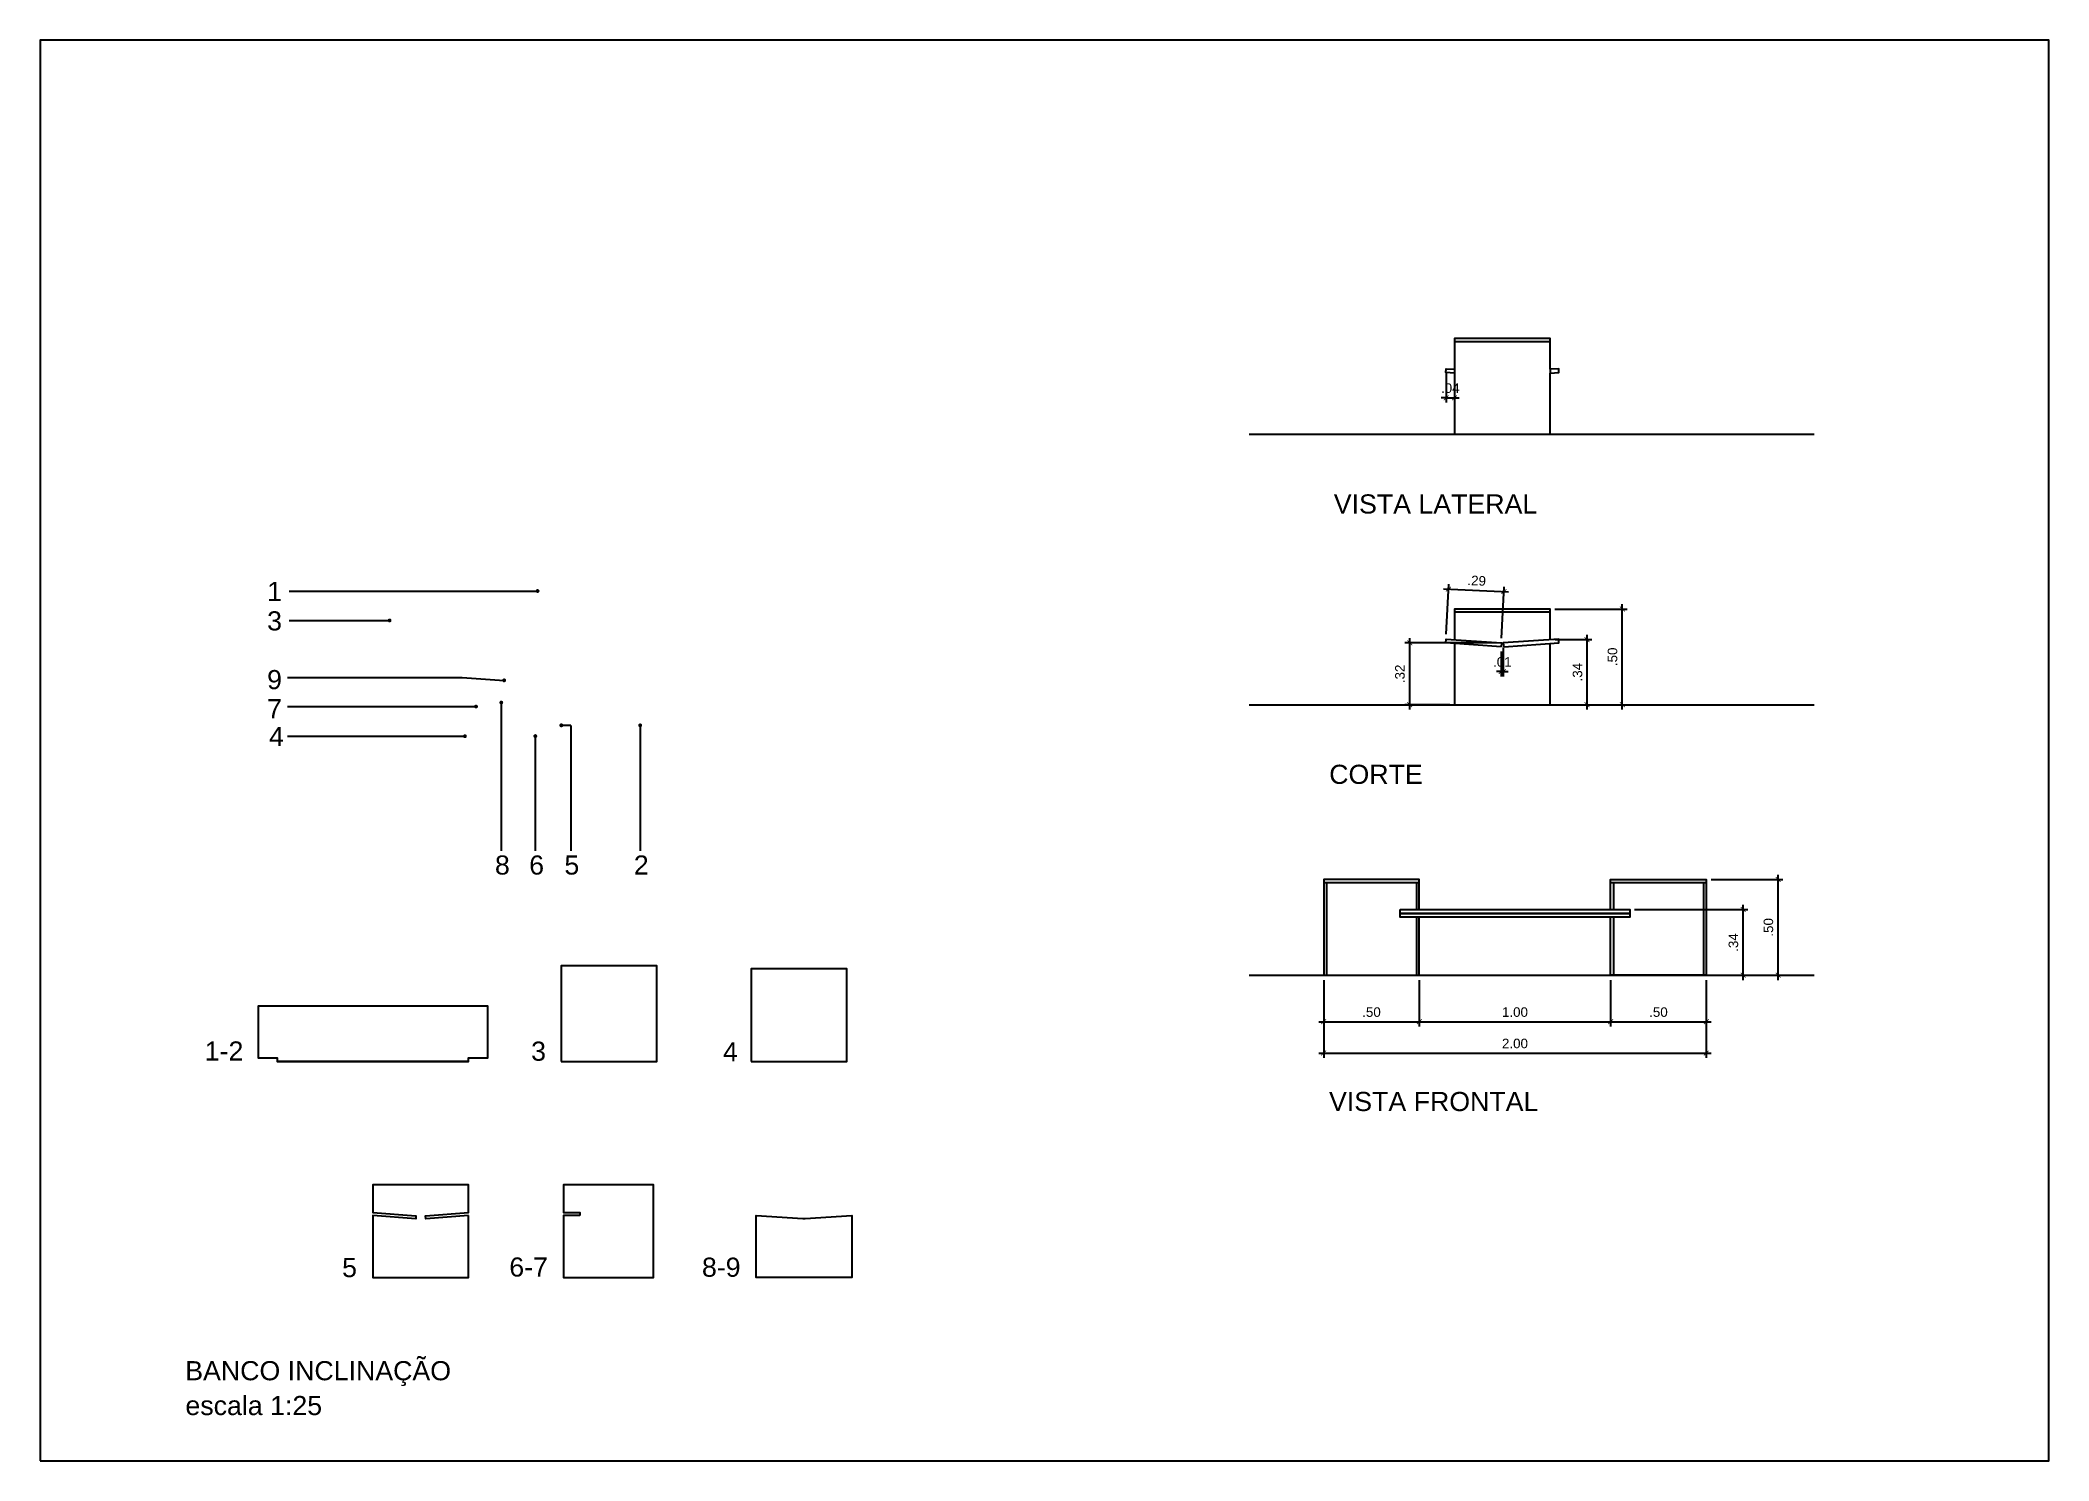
# Model space of a CAD drawing. Header units: metres. Extents: x 0.3 to 73.1, y 0.2 to 38.5.
# Drawn here: x 0.3 to 10.8, y 0.17 to 7.59 of the extents above; entities outside this region: 5.
import ezdxf

# ---------------------------------------------------------------- set-up
doc = ezdxf.new("R2010")
doc.units = ezdxf.units.M
doc.header["$LTSCALE"] = 0.05
doc.header["$MEASUREMENT"] = 0
for name, color, linetype in [('2D-CHAMADAS', 7, 'Continuous'), ('AR-MOBILIARIO', 7, 'Continuous'), ('FLIP_COTA', 1, 'Continuous'), ('FLIP_TXT_02', 2, 'Continuous'), ('UR-CALÇADAS', 7, 'Continuous')]:
    doc.layers.add(name, color=color, linetype=linetype)
doc.styles.add('080-ARIAL-100', font='arial.ttf', dxfattribs={"height": 0.175})
doc.styles.add('Arial', font='arial.ttf')
doc.dimstyles.new('PADR025', dxfattribs={"dimscale": 0, "dimtxt": 0.05, "dimasz": 0.025, "dimexe": 0.025, "dimexo": 0.025, "dimgap": 0.025, "dimtad": 1, "dimzin": 5, "dimdsep": 46, "dimtxsty": 'Arial', "dimblk1": 'ARCHTICK', "dimblk2": 'ARCHTICK', "dimsah": 1, "dimcen": 0.025, "dimdle": 0.025, "dimclrd": 12, "dimclre": 12, "dimclrt": 12, "dimadec": 0, "dimazin": 0, "dimtfac": 1, "dimtix": 1, "dimtmove": 2, "dimatfit": 3, "dimldrblk": 'ORIGIN', "dimfxl": 0.05, "dimtolj": 1, "dimtzin": 5, "dimarcsym": 0})
pattern_1 = [(10, (0, 0), (-0.01562834, 0.0886327), [])]

# ---------------------------------------------------------------- blocks, each defined once
blk = doc.blocks.new('_ArchTick')
at = {"color": 0, "linetype": 'ByBlock', "const_width": 0.15}
blk.add_lwpolyline([(-0.5, -0.5), (0.5, 0.5)], dxfattribs=at)
blk = doc.blocks.new('*D29')
at = {"layer": 'DEFPOINTS', "color": 0, "ltscale": 10, "transparency": 16777216}
for p in [(7.01, 2.706), (7.51, 2.706), (7.51, 2.463)]:
    blk.add_point(p, dxfattribs=at)
at = {"layer": 'FLIP_COTA', "color": 12, "lineweight": -2, "ltscale": 10, "transparency": 16777216}
for p, q in [((7.01, 2.681), (7.01, 2.438)), ((7.51, 2.681), (7.51, 2.438)), ((6.985, 2.463), (7.535, 2.463))]:
    blk.add_line(p, q, dxfattribs=at)
at = {"layer": 'FLIP_COTA', "color": 12, "lineweight": -2, "ltscale": 10, "transparency": 16777216, "xscale": 0.025, "yscale": 0.025, "zscale": 0.025, "rotation": 180}
blk.add_blockref('_ArchTick', (7.01, 2.463), dxfattribs=at)
at = {"layer": 'FLIP_COTA', "color": 12, "lineweight": -2, "ltscale": 10, "transparency": 16777216, "xscale": 0.025, "yscale": 0.025, "zscale": 0.025}
blk.add_blockref('_ArchTick', (7.51, 2.463), dxfattribs=at)
at = {"layer": 'FLIP_COTA', "color": 12, "ltscale": 10, "transparency": 16777216, "insert": (7.26, 2.513), "char_height": 0.05, "attachment_point": 5, "style": 'Arial'}
blk.add_mtext('\\A1;.50', dxfattribs=at)
blk = doc.blocks.new('_Origin')
at = {"color": 0, "linetype": 'ByBlock', "lineweight": -2}
blk.add_line((0, 0), (-1, 0), dxfattribs=at)
blk.add_circle((0, 0), 0.5, dxfattribs=at)
blk = doc.blocks.new('*D30')
at = {"layer": 'DEFPOINTS', "color": 0, "ltscale": 10, "transparency": 16777216}
for p in [(7.51, 2.706), (8.51, 2.706), (8.51, 2.463)]:
    blk.add_point(p, dxfattribs=at)
at = {"layer": 'FLIP_COTA', "color": 12, "lineweight": -2, "ltscale": 10, "transparency": 16777216}
for p, q in [((7.51, 2.681), (7.51, 2.438)), ((8.51, 2.681), (8.51, 2.438)), ((7.485, 2.463), (8.535, 2.463))]:
    blk.add_line(p, q, dxfattribs=at)
at = {"layer": 'FLIP_COTA', "color": 12, "lineweight": -2, "ltscale": 10, "transparency": 16777216, "xscale": 0.025, "yscale": 0.025, "zscale": 0.025, "rotation": 180}
blk.add_blockref('_ArchTick', (7.51, 2.463), dxfattribs=at)
at = {"layer": 'FLIP_COTA', "color": 12, "lineweight": -2, "ltscale": 10, "transparency": 16777216, "xscale": 0.025, "yscale": 0.025, "zscale": 0.025}
blk.add_blockref('_ArchTick', (8.51, 2.463), dxfattribs=at)
at = {"layer": 'FLIP_COTA', "color": 12, "ltscale": 10, "transparency": 16777216, "insert": (8.01, 2.513), "char_height": 0.05, "attachment_point": 5, "style": 'Arial'}
blk.add_mtext('\\A1;1.00', dxfattribs=at)
blk = doc.blocks.new('*D31')
at = {"layer": 'DEFPOINTS', "color": 0, "ltscale": 10, "transparency": 16777216}
for p in [(8.51, 2.706), (9.01, 2.706), (9.01, 2.463)]:
    blk.add_point(p, dxfattribs=at)
at = {"layer": 'FLIP_COTA', "color": 12, "lineweight": -2, "ltscale": 10, "transparency": 16777216}
for p, q in [((8.51, 2.681), (8.51, 2.438)), ((9.01, 2.681), (9.01, 2.438)), ((8.485, 2.463), (9.035, 2.463))]:
    blk.add_line(p, q, dxfattribs=at)
at = {"layer": 'FLIP_COTA', "color": 12, "lineweight": -2, "ltscale": 10, "transparency": 16777216, "xscale": 0.025, "yscale": 0.025, "zscale": 0.025, "rotation": 180}
blk.add_blockref('_ArchTick', (8.51, 2.463), dxfattribs=at)
at = {"layer": 'FLIP_COTA', "color": 12, "lineweight": -2, "ltscale": 10, "transparency": 16777216, "xscale": 0.025, "yscale": 0.025, "zscale": 0.025}
blk.add_blockref('_ArchTick', (9.01, 2.463), dxfattribs=at)
at = {"layer": 'FLIP_COTA', "color": 12, "ltscale": 10, "transparency": 16777216, "insert": (8.76, 2.513), "char_height": 0.05, "attachment_point": 5, "style": 'Arial'}
blk.add_mtext('\\A1;.50', dxfattribs=at)
blk = doc.blocks.new('*D32')
at = {"layer": 'DEFPOINTS', "color": 0, "ltscale": 10, "transparency": 16777216}
for p in [(9.01, 2.706), (7.01, 2.472), (9.01, 2.299)]:
    blk.add_point(p, dxfattribs=at)
at = {"layer": 'FLIP_COTA', "color": 12, "lineweight": -2, "ltscale": 10, "transparency": 16777216}
for p, q in [((9.01, 2.681), (9.01, 2.274)), ((7.01, 2.447), (7.01, 2.274)), ((6.985, 2.299), (9.035, 2.299))]:
    blk.add_line(p, q, dxfattribs=at)
at = {"layer": 'FLIP_COTA', "color": 12, "lineweight": -2, "ltscale": 10, "transparency": 16777216, "xscale": 0.025, "yscale": 0.025, "zscale": 0.025, "rotation": 180}
blk.add_blockref('_ArchTick', (7.01, 2.299), dxfattribs=at)
at = {"layer": 'FLIP_COTA', "color": 12, "lineweight": -2, "ltscale": 10, "transparency": 16777216, "xscale": 0.025, "yscale": 0.025, "zscale": 0.025}
blk.add_blockref('_ArchTick', (9.01, 2.299), dxfattribs=at)
at = {"layer": 'FLIP_COTA', "color": 12, "ltscale": 10, "transparency": 16777216, "insert": (8.01, 2.349), "char_height": 0.05, "attachment_point": 5, "style": 'Arial'}
blk.add_mtext('\\A1;2.00', dxfattribs=at)
blk = doc.blocks.new('*D33')
at = {"layer": 'DEFPOINTS', "color": 0, "ltscale": 10, "transparency": 16777216}
for p in [(8.61, 3.049), (9.203, 3.049), (9.01, 2.706)]:
    blk.add_point(p, dxfattribs=at)
at = {"layer": 'FLIP_COTA', "color": 12, "lineweight": -2, "ltscale": 10, "transparency": 16777216}
for p, q in [((8.635, 3.049), (9.228, 3.049)), ((9.203, 2.681), (9.203, 3.074)), ((9.035, 2.706), (9.228, 2.706))]:
    blk.add_line(p, q, dxfattribs=at)
at = {"layer": 'FLIP_COTA', "color": 12, "lineweight": -2, "ltscale": 10, "transparency": 16777216, "xscale": 0.025, "yscale": 0.025, "zscale": 0.025}
for p, rotation in [((9.203, 3.049), 90), ((9.203, 2.706), 270)]:
    blk.add_blockref('_ArchTick', p, dxfattribs=dict(at, rotation=rotation))
at = {"layer": 'FLIP_COTA', "color": 12, "ltscale": 10, "transparency": 16777216, "insert": (9.152, 2.877), "char_height": 0.05, "attachment_point": 5, "rotation": 90, "style": 'Arial'}
blk.add_mtext('\\A1;.34', dxfattribs=at)
blk = doc.blocks.new('*D34')
at = {"layer": 'DEFPOINTS', "color": 0, "ltscale": 10, "transparency": 16777216}
for p in [(9.01, 3.206), (9.386, 3.206), (9.193, 2.706)]:
    blk.add_point(p, dxfattribs=at)
at = {"layer": 'FLIP_COTA', "color": 12, "lineweight": -2, "ltscale": 10, "transparency": 16777216}
for p, q in [((9.035, 3.206), (9.411, 3.206)), ((9.386, 2.681), (9.386, 3.231)), ((9.218, 2.706), (9.411, 2.706))]:
    blk.add_line(p, q, dxfattribs=at)
at = {"layer": 'FLIP_COTA', "color": 12, "lineweight": -2, "ltscale": 10, "transparency": 16777216, "xscale": 0.025, "yscale": 0.025, "zscale": 0.025}
for p, rotation in [((9.386, 3.206), 90), ((9.386, 2.706), 270)]:
    blk.add_blockref('_ArchTick', p, dxfattribs=dict(at, rotation=rotation))
at = {"layer": 'FLIP_COTA', "color": 12, "ltscale": 10, "transparency": 16777216, "insert": (9.335, 2.956), "char_height": 0.05, "attachment_point": 5, "rotation": 90, "style": 'Arial'}
blk.add_mtext('\\A1;.50', dxfattribs=at)
blk = doc.blocks.new('*D35')
at = {"layer": 'DEFPOINTS', "color": 0, "ltscale": 10, "transparency": 16777216}
for p in [(8.194, 4.46), (8.387, 4.46), (8.194, 4.12)]:
    blk.add_point(p, dxfattribs=at)
at = {"layer": 'FLIP_COTA', "color": 12, "lineweight": -2, "ltscale": 10, "transparency": 16777216}
for p, q in [((8.219, 4.46), (8.412, 4.46)), ((8.387, 4.095), (8.387, 4.485)), ((8.219, 4.12), (8.412, 4.12))]:
    blk.add_line(p, q, dxfattribs=at)
at = {"layer": 'FLIP_COTA', "color": 12, "lineweight": -2, "ltscale": 10, "transparency": 16777216, "xscale": 0.025, "yscale": 0.025, "zscale": 0.025}
for p, rotation in [((8.387, 4.46), 90), ((8.387, 4.12), 270)]:
    blk.add_blockref('_ArchTick', p, dxfattribs=dict(at, rotation=rotation))
at = {"layer": 'FLIP_COTA', "color": 12, "ltscale": 10, "transparency": 16777216, "insert": (8.337, 4.29), "char_height": 0.05, "attachment_point": 5, "rotation": 90, "style": 'Arial'}
blk.add_mtext('\\A1;.34', dxfattribs=at)
blk = doc.blocks.new('*D36')
at = {"layer": 'DEFPOINTS', "color": 0, "ltscale": 10, "transparency": 16777216}
for p in [(8.194, 4.62), (8.571, 4.62), (8.378, 4.12)]:
    blk.add_point(p, dxfattribs=at)
at = {"layer": 'FLIP_COTA', "color": 12, "lineweight": -2, "ltscale": 10, "transparency": 16777216}
for p, q in [((8.571, 4.095), (8.571, 4.645)), ((8.219, 4.62), (8.596, 4.62)), ((8.403, 4.12), (8.596, 4.12))]:
    blk.add_line(p, q, dxfattribs=at)
at = {"layer": 'FLIP_COTA', "color": 12, "lineweight": -2, "ltscale": 10, "transparency": 16777216, "xscale": 0.025, "yscale": 0.025, "zscale": 0.025}
for p, rotation in [((8.571, 4.62), 90), ((8.571, 4.12), 270)]:
    blk.add_blockref('_ArchTick', p, dxfattribs=dict(at, rotation=rotation))
at = {"layer": 'FLIP_COTA', "color": 12, "ltscale": 10, "transparency": 16777216, "insert": (8.52, 4.37), "char_height": 0.05, "attachment_point": 5, "rotation": 90, "style": 'Arial'}
blk.add_mtext('\\A1;.50', dxfattribs=at)
blk = doc.blocks.new('*D37')
at = {"layer": 'DEFPOINTS', "color": 0, "ltscale": 10, "transparency": 16777216}
for p in [(7.46, 4.443), (7.939, 4.443), (7.694, 4.12)]:
    blk.add_point(p, dxfattribs=at)
at = {"layer": 'FLIP_COTA', "color": 12, "lineweight": -2, "ltscale": 10, "transparency": 16777216}
for p, q in [((7.914, 4.443), (7.435, 4.443)), ((7.46, 4.095), (7.46, 4.468)), ((7.669, 4.12), (7.435, 4.12))]:
    blk.add_line(p, q, dxfattribs=at)
at = {"layer": 'FLIP_COTA', "color": 12, "lineweight": -2, "ltscale": 10, "transparency": 16777216, "xscale": 0.025, "yscale": 0.025, "zscale": 0.025}
for p, rotation in [((7.46, 4.443), 90), ((7.46, 4.12), 270)]:
    blk.add_blockref('_ArchTick', p, dxfattribs=dict(at, rotation=rotation))
at = {"layer": 'FLIP_COTA', "color": 12, "ltscale": 10, "transparency": 16777216, "insert": (7.409, 4.281), "char_height": 0.05, "attachment_point": 5, "rotation": 90, "style": 'Arial'}
blk.add_mtext('\\A1;.32', dxfattribs=at)
blk = doc.blocks.new('*D38')
at = {"layer": 'DEFPOINTS', "color": 0, "ltscale": 10, "transparency": 16777216}
for p in [(7.952, 4.711), (7.65, 4.463), (7.939, 4.443)]:
    blk.add_point(p, dxfattribs=at)
at = {"layer": 'FLIP_COTA', "color": 12, "lineweight": -2, "ltscale": 10, "transparency": 16777216}
for p, q in [((7.637, 4.726), (7.977, 4.709)), ((7.651, 4.488), (7.664, 4.749)), ((7.94, 4.468), (7.953, 4.736))]:
    blk.add_line(p, q, dxfattribs=at)
at = {"layer": 'FLIP_COTA', "color": 12, "lineweight": -2, "ltscale": 10, "transparency": 16777216, "xscale": 0.025, "yscale": 0.025, "zscale": 0.025}
for p, rotation in [((7.662, 4.724), 177.2726177142004), ((7.952, 4.711), 357.2726177142004)]:
    blk.add_blockref('_ArchTick', p, dxfattribs=dict(at, rotation=rotation))
at = {"layer": 'FLIP_COTA', "color": 12, "ltscale": 10, "transparency": 16777216, "insert": (7.81, 4.768), "char_height": 0.05, "attachment_point": 5, "rotation": 357.2726, "style": 'Arial'}
blk.add_mtext('\\A1;.29', dxfattribs=at)
blk = doc.blocks.new('*D39')
at = {"layer": 'DEFPOINTS', "color": 0, "ltscale": 10, "transparency": 16777216}
for p in [(7.938, 4.423), (7.949, 4.443), (7.949, 4.293)]:
    blk.add_point(p, dxfattribs=at)
at = {"layer": 'FLIP_COTA', "color": 12, "lineweight": -2, "ltscale": 10, "transparency": 16777216}
for p, q in [((7.949, 4.418), (7.949, 4.268)), ((7.938, 4.398), (7.938, 4.268)), ((7.938, 4.293), (7.913, 4.293)), ((7.938, 4.293), (7.949, 4.293)), ((7.949, 4.293), (7.974, 4.293))]:
    blk.add_line(p, q, dxfattribs=at)
at = {"layer": 'FLIP_COTA', "color": 12, "lineweight": -2, "ltscale": 10, "transparency": 16777216, "xscale": 0.025, "yscale": 0.025, "zscale": 0.025}
blk.add_blockref('_ArchTick', (7.938, 4.293), dxfattribs=at)
at = {"layer": 'FLIP_COTA', "color": 12, "lineweight": -2, "ltscale": 10, "transparency": 16777216, "xscale": 0.025, "yscale": 0.025, "zscale": 0.025, "rotation": 180}
blk.add_blockref('_ArchTick', (7.949, 4.293), dxfattribs=at)
at = {"layer": 'FLIP_COTA', "color": 12, "ltscale": 10, "transparency": 16777216, "insert": (7.944, 4.343), "char_height": 0.05, "attachment_point": 5, "style": 'Arial'}
blk.add_mtext('\\A1;.01', dxfattribs=at)
blk = doc.blocks.new('*D40')
at = {"layer": 'DEFPOINTS', "color": 0, "ltscale": 10, "transparency": 16777216}
for p in [(7.65, 5.876), (7.694, 5.874), (7.694, 5.724)]:
    blk.add_point(p, dxfattribs=at)
at = {"layer": 'FLIP_COTA', "color": 12, "lineweight": -2, "ltscale": 10, "transparency": 16777216}
for p, q in [((7.65, 5.851), (7.65, 5.699)), ((7.694, 5.849), (7.694, 5.699)), ((7.65, 5.724), (7.625, 5.724)), ((7.65, 5.724), (7.694, 5.724)), ((7.694, 5.724), (7.719, 5.724))]:
    blk.add_line(p, q, dxfattribs=at)
at = {"layer": 'FLIP_COTA', "color": 12, "lineweight": -2, "ltscale": 10, "transparency": 16777216, "xscale": 0.025, "yscale": 0.025, "zscale": 0.025}
blk.add_blockref('_ArchTick', (7.65, 5.724), dxfattribs=at)
at = {"layer": 'FLIP_COTA', "color": 12, "lineweight": -2, "ltscale": 10, "transparency": 16777216, "xscale": 0.025, "yscale": 0.025, "zscale": 0.025, "rotation": 180}
blk.add_blockref('_ArchTick', (7.694, 5.724), dxfattribs=at)
at = {"layer": 'FLIP_COTA', "color": 12, "ltscale": 10, "transparency": 16777216, "insert": (7.672, 5.774), "char_height": 0.05, "attachment_point": 5, "style": 'Arial'}
blk.add_mtext('\\A1;.04', dxfattribs=at)

msp = doc.modelspace()

# ---------------------------------------------------------------- hatches: boundary and pattern name
at = {"layer": 'AR-MOBILIARIO', "linetype": 'Continuous', "lineweight": 0, "true_color": 0x5d5d5d}
h = msp.add_hatch(dxfattribs=at)
h.set_pattern_fill('MADEIRA_1', color=251, style=0, pattern_type=2)
h.set_pattern_definition(pattern_1)
h.paths.add_polyline_path([(35.991, 24.851), (35.978, 24.867), (35.532, 24.762), (35.533, 24.751), (35.539, 24.746), (35.547, 24.747)])
h = msp.add_hatch(dxfattribs=at)
h.set_pattern_fill('MADEIRA_1', color=251, style=0, pattern_type=2)
h.set_pattern_definition(pattern_1)
h.paths.add_polyline_path([(35.53, 24.777), (35.537, 24.764), (35.544, 24.765)])
h = msp.add_hatch(dxfattribs=at)
h.set_pattern_fill('MADEIRA_1', color=251, style=0, pattern_type=2)
h.set_pattern_definition(pattern_1)
h.paths.add_polyline_path([(35.532, 24.762), (35.537, 24.764), (35.53, 24.777)])
h = msp.add_hatch(dxfattribs=at)
h.set_pattern_fill('MADEIRA_1', color=251, style=0, pattern_type=2)
h.set_pattern_definition(pattern_1)
h.paths.add_polyline_path([(35.863, 24.471), (35.865, 24.493), (35.858, 24.499), (35.841, 24.489)])
at = {"layer": 'UR-CALÇADAS', "linetype": 'Continuous', "lineweight": 0, "true_color": 0x55697f}
msp.add_hatch(color=147, dxfattribs=at).paths.add_polyline_path([(73.119, 38.452), (73.103, 38.424, 0.005311)])

# ---------------------------------------------------------------- linework, layer by layer
at = {"layer": '2D-CHAMADAS', "color": 1}
for p, q in [((7.694, 6.018), (8.194, 6.018)), ((1.602, 4.714), (2.901, 4.714)), ((1.602, 4.56), (2.127, 4.56)), ((7.694, 4.605), (8.194, 4.605)), ((1.593, 4.262), (2.506, 4.262)), ((2.506, 4.262), (2.726, 4.247)), ((1.593, 4.11), (2.579, 4.11)), ((2.711, 4.131), (2.711, 3.356)), ((3.074, 4.012), (3.025, 4.012)), ((3.074, 4.012), (3.074, 3.356)), ((3.437, 4.012), (3.437, 3.356)), ((1.593, 3.955), (2.521, 3.955)), ((2.889, 3.956), (2.889, 3.356)), ((7.01, 3.191), (7.51, 3.191)), ((7.025, 3.191), (7.025, 2.706)), ((7.495, 3.191), (7.495, 3.049)), ((8.51, 3.191), (9.01, 3.191)), ((8.525, 3.191), (8.525, 3.049)), ((8.995, 3.191), (8.995, 2.706)), ((7.495, 3.009), (7.495, 2.706)), ((8.525, 3.009), (8.525, 2.706))]:
    msp.add_line(p, q, dxfattribs=at)
at = {"layer": '2D-CHAMADAS', "color": 2}
for p, q in [((7.694, 5.873), (7.694, 5.853)), ((8.194, 5.873), (8.194, 5.853)), ((7.41, 3.049), (8.61, 3.049)), ((8.61, 3.029), (7.41, 3.029)), ((8.61, 3.009), (7.41, 3.009))]:
    msp.add_line(p, q, dxfattribs=at)
at = {"layer": '2D-CHAMADAS', "color": 4}
for p, q in [((6.621, 5.533), (9.574, 5.533)), ((6.621, 4.12), (9.574, 4.12)), ((6.621, 2.706), (9.574, 2.706))]:
    msp.add_line(p, q, dxfattribs=at)
at = {"layer": '2D-CHAMADAS', "color": 2}
for points in [[(8.194, 5.873), (8.194, 6.033), (7.694, 6.033), (7.694, 5.873)], [(7.694, 5.853), (7.649, 5.856), (7.65, 5.876), (7.694, 5.873)], [(7.694, 5.853), (7.694, 5.533), (8.194, 5.533), (8.194, 5.853)], [(8.194, 5.853), (8.24, 5.856), (8.239, 5.876), (8.194, 5.873)], [(8.194, 4.46), (8.194, 4.62), (7.694, 4.62), (7.694, 4.46)], [(7.694, 4.439), (7.694, 4.12), (8.194, 4.12), (8.194, 4.439)], [(7.51, 3.049), (7.51, 3.206), (7.01, 3.206), (7.01, 2.706), (7.51, 2.706), (7.51, 3.009)], [(8.51, 3.049), (8.51, 3.206), (9.01, 3.206), (9.01, 2.706), (8.51, 2.706), (8.51, 3.009)], [(2.54, 2.255), (1.54, 2.255), (2.54, 2.255), (2.54, 2.275), (2.64, 2.275), (2.64, 2.545), (1.44, 2.545), (1.44, 2.275), (1.54, 2.275), (1.54, 2.255)]]:
    msp.add_lwpolyline(points, dxfattribs=at)
at = {"layer": '2D-CHAMADAS', "color": 1, "const_width": 0.01}
for points in [[(2.896, 4.714, 1), (2.906, 4.714, 1)], [(2.122, 4.56, 1), (2.132, 4.56, 1)], [(2.721, 4.247, 1), (2.731, 4.247, 1)], [(2.574, 4.11, 1), (2.584, 4.11, 1)], [(2.706, 4.131, 1), (2.716, 4.131, 1)], [(3.02, 4.012, 1), (3.03, 4.012, 1)], [(3.432, 4.012, 1), (3.442, 4.012, 1)], [(2.516, 3.955, 1), (2.526, 3.955, 1)], [(2.884, 3.956, 1), (2.894, 3.956, 1)]]:
    msp.add_lwpolyline(points, format="xyb", close=True, dxfattribs=at)
at = {"layer": '2D-CHAMADAS', "color": 3}
for points in [[(7.938, 4.423), (7.649, 4.443), (7.65, 4.463), (7.939, 4.443)], [(7.951, 4.423), (8.24, 4.443), (8.239, 4.463), (7.949, 4.443)]]:
    msp.add_lwpolyline(points, close=True, dxfattribs=at)
at = {"layer": '2D-CHAMADAS', "color": 2}
for points in [[(7.41, 3.049), (8.61, 3.049), (8.61, 3.029), (7.41, 3.029)], [(7.41, 3.029), (8.61, 3.029), (8.61, 3.009), (7.41, 3.009)], [(3.024, 2.255), (3.524, 2.255), (3.524, 2.755), (3.024, 2.755)], [(4.018, 2.255), (4.518, 2.255), (4.518, 2.74), (4.018, 2.74)], [(2.54, 1.45), (2.316, 1.432), (2.315, 1.448), (2.54, 1.466), (2.54, 1.611), (2.04, 1.611), (2.04, 1.466), (2.265, 1.448), (2.264, 1.432), (2.04, 1.45), (2.04, 1.126), (2.54, 1.126)], [(3.122, 1.45), (3.037, 1.45), (3.037, 1.126), (3.507, 1.126), (3.507, 1.611), (3.037, 1.611), (3.037, 1.466), (3.122, 1.466)], [(4.3, 1.435), (4.544, 1.451), (4.544, 1.126), (4.044, 1.126), (4.044, 1.451), (4.288, 1.435)]]:
    msp.add_lwpolyline(points, close=True, dxfattribs=at)
at = {"layer": 'DEFPOINTS'}
msp.add_lwpolyline([(0.301, 0.168), (10.801, 0.168), (10.801, 7.593), (0.301, 7.593)], close=True, dxfattribs=at)

# ---------------------------------------------------------------- texts
at = {"layer": 'FLIP_TXT_02', "char_height": 0.1, "width": 3.9314, "attachment_point": 1, "style": '080-ARIAL-100'}
for s, insert in [('VISTA LATERAL', (7.063, 5.219)), ('1 ', (1.487, 4.762)), ('3 ', (1.487, 4.608)), ('9 ', (1.487, 4.301)), ('7 ', (1.487, 4.149)), ('4 ', (1.497, 4.004)), ('CORTE', (7.039, 3.806)), ('8 ', (2.678, 3.332)), ('6', (2.857, 3.332)), ('5', (3.041, 3.332)), ('2', (3.404, 3.332)), ('1-2 ', (1.161, 2.36)), ('3 ', (2.867, 2.359)), ('4 ', (3.87, 2.356)), ('VISTA FRONTAL', (7.038, 2.096)), ('5 ', (1.879, 1.228)), ('6-7 ', (2.753, 1.231)), ('8-9', (3.76, 1.23)), ('BANCO INCLINAÇÃO', (1.059, 0.689)), ('escala 1:25', (1.06, 0.507))]:
    msp.add_mtext(s, dxfattribs=dict(at, insert=insert))

# ---------------------------------------------------------------- dimensions: what is measured, and where the dimension line sits
at = {"layer": 'FLIP_COTA', "ltscale": 10}
for base, p1, p2, picture, middle in [((7.694, 5.724), (7.65, 5.876), (7.694, 5.874), '*D40', (7.672, 5.774)), ((7.949, 4.293), (7.938, 4.423), (7.949, 4.443), '*D39', (7.944, 4.343)), ((7.51, 2.463), (7.01, 2.706), (7.51, 2.706), '*D29', (7.26, 2.513)), ((9.01, 2.299), (7.01, 2.472), (9.01, 2.706), '*D32', (8.01, 2.349)), ((8.51, 2.463), (7.51, 2.706), (8.51, 2.706), '*D30', (8.01, 2.513)), ((9.01, 2.463), (8.51, 2.706), (9.01, 2.706), '*D31', (8.76, 2.513))]:
    dim = msp.add_linear_dim(base=base, p1=p1, p2=p2, dimstyle='PADR025', override={"dimscale": 1}, dxfattribs=at)
    dim.commit()
    dim.dimension.update_dxf_attribs({"geometry": picture, "text_midpoint": middle})
for base, p1, p2, angle, picture, middle in [((7.952, 4.711), (7.65, 4.463), (7.939, 4.443), 357.2726, '*D38', (7.81, 4.768)), ((8.571, 4.62), (8.378, 4.12), (8.194, 4.62), 90, '*D36', (8.52, 4.37)), ((7.46, 4.443), (7.694, 4.12), (7.939, 4.443), 90, '*D37', (7.409, 4.281)), ((8.387, 4.46), (8.194, 4.12), (8.194, 4.46), 90, '*D35', (8.337, 4.29)), ((9.386, 3.206), (9.193, 2.706), (9.01, 3.206), 90, '*D34', (9.335, 2.956)), ((9.203, 3.049), (9.01, 2.706), (8.61, 3.049), 90, '*D33', (9.152, 2.877))]:
    dim = msp.add_linear_dim(base=base, p1=p1, p2=p2, angle=angle, dimstyle='PADR025', override={"dimscale": 1}, dxfattribs=at)
    dim.commit()
    dim.dimension.update_dxf_attribs({"geometry": picture, "text_midpoint": middle})

doc.saveas('drawing.dxf')
